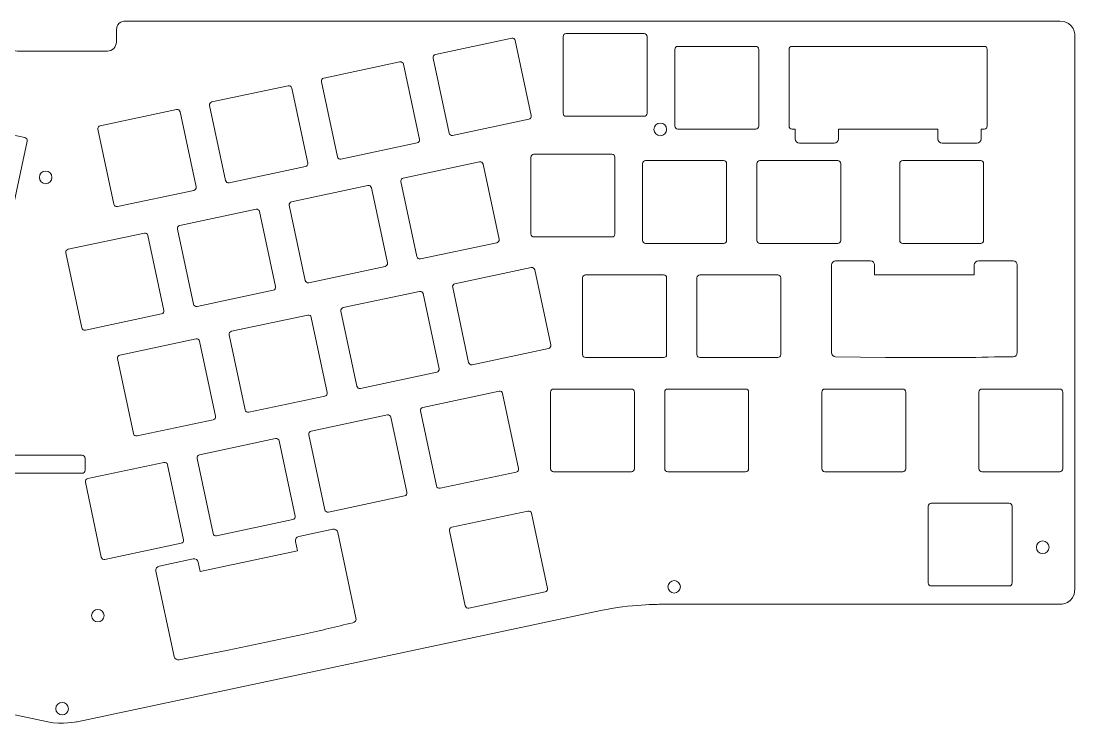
# Model space of a CAD drawing. Header units: centimetres. Extents: x -16.9 to 16.9, y -13.7 to 7.7.
# Drawn here: x -0.71 to 16.86, y -13.74 to -2 of the extents above; entities that cross this region are included whole.
import ezdxf

# ---------------------------------------------------------------- set-up
doc = ezdxf.new("R2010")
doc.units = ezdxf.units.CM
doc.header["$MEASUREMENT"] = 0
doc.layers.add('Layer 2', color=7, linetype='Continuous')

msp = doc.modelspace()

# ---------------------------------------------------------------- linework, layer by layer
at = {"layer": 'Layer 2', "color": 250, "lineweight": 9}
for centre in [(9.94569, -3.81129), (-0.30431, -4.61129), (16.32569, -10.78128), (10.17819, -11.44129), (0.56569, -11.92128), (-0.02981, -13.47328)]:
    msp.add_ellipse(centre, major_axis=(0, 0.105), ratio=1, dxfattribs=at)
for points, knots in [([(1.025, -2.0038), (1.025, -2.0038), (16.6121, -2.0038), (16.6121, -2.0038), (16.6121, -2.0038), (16.8621, -2.0038), (16.8621, -2.2538), (16.8621, -2.2538), (16.8621, -2.2538), (16.8621, -5.32996), (16.8621, -8.40612), (16.8621, -11.48228), (16.8621, -11.48228), (16.8621, -11.73228), (16.6121, -11.73228), (16.6121, -11.73228), (16.6121, -11.73228), (16.6121, -11.73228), (9.94367, -11.73228), (9.94367, -11.73228), (9.94367, -11.73228), (9.94367, -11.73228), (9.44367, -11.73228), (8.95449, -11.83623), (8.95449, -11.83623), (8.95449, -11.83623), (0.22027, -13.69229), (0.22027, -13.69229), (0.22027, -13.69229), (0.22027, -13.69229), (-0.02431, -13.74428), (-0.26889, -13.6923), (-0.26889, -13.6923), (-0.26889, -13.6923), (-9.00311, -11.83623), (-9.00311, -11.83623), (-9.00311, -11.83623), (-9.00311, -11.83623), (-9.49229, -11.73228), (-9.99229, -11.73228), (-9.99229, -11.73228), (-9.99229, -11.73228), (-15.85243, -11.73228), (-15.85243, -11.73228), (-15.85243, -11.73228), (-15.85243, -11.73228), (-16.10243, -11.73228), (-16.10243, -11.48228), (-16.10243, -11.48228), (-16.10243, -11.48228), (-16.10243, -9.88541), (-16.10243, -9.88541), (-16.10243, -9.88541), (-16.10243, -9.88541), (-16.10243, -9.63541), (-16.35243, -9.63541), (-16.35243, -9.63541), (-16.35243, -9.63541), (-16.61209, -9.63541), (-16.61209, -9.63541), (-16.61209, -9.63541), (-16.61209, -9.63541), (-16.86209, -9.63541), (-16.86209, -9.38541), (-16.86209, -9.38541), (-16.86209, -7.00821), (-16.86209, -4.63099), (-16.86209, -2.2538), (-16.86209, -2.2538), (-16.86209, -2.0038), (-16.61209, -2.0038), (-16.61209, -2.0038), (-16.61209, -2.0038), (-16.61209, -2.0038), (-1.075, -2.0038), (-1.075, -2.0038), (-1.075, -2.0038), (-0.925, -2.0038), (-0.925, -2.1538), (-0.925, -2.1538), (-0.925, -2.1538), (-0.925, -2.1538), (-0.925, -2.3538), (-0.925, -2.3538), (-0.925, -2.3538), (-0.925, -2.43631), (-0.8575, -2.5038), (-0.775, -2.5038), (-0.775, -2.5038), (-0.775, -2.5038), (0.725, -2.5038), (0.725, -2.5038), (0.725, -2.5038), (0.8075, -2.5038), (0.875, -2.43631), (0.875, -2.3538), (0.875, -2.3538), (0.875, -2.3538), (0.875, -2.1538), (0.875, -2.1538), (0.875, -2.1538), (0.875, -2.0038), (1.025, -2.0038), (1.025, -2.0038)], [0, 0, 0, 0, 0.03703704, 0.03703704, 0.03703704, 0.03703704, 0.07407407, 0.07407407, 0.07407407, 0.07407407, 0.11111111, 0.11111111, 0.11111111, 0.11111111, 0.14814815, 0.14814815, 0.14814815, 0.14814815, 0.18518519, 0.18518519, 0.18518519, 0.18518519, 0.22222222, 0.22222222, 0.22222222, 0.22222222, 0.25925926, 0.25925926, 0.25925926, 0.25925926, 0.2962963, 0.2962963, 0.2962963, 0.2962963, 0.33333333, 0.33333333, 0.33333333, 0.33333333, 0.37037037, 0.37037037, 0.37037037, 0.37037037, 0.40740741, 0.40740741, 0.40740741, 0.40740741, 0.44444444, 0.44444444, 0.44444444, 0.44444444, 0.48148148, 0.48148148, 0.48148148, 0.48148148, 0.51851852, 0.51851852, 0.51851852, 0.51851852, 0.55555556, 0.55555556, 0.55555556, 0.55555556, 0.59259259, 0.59259259, 0.59259259, 0.59259259, 0.62962963, 0.62962963, 0.62962963, 0.62962963, 0.66666667, 0.66666667, 0.66666667, 0.66666667, 0.7037037, 0.7037037, 0.7037037, 0.7037037, 0.74074074, 0.74074074, 0.74074074, 0.74074074, 0.77777778, 0.77777778, 0.77777778, 0.77777778, 0.81481481, 0.81481481, 0.81481481, 0.81481481, 0.85185185, 0.85185185, 0.85185185, 0.85185185, 0.88888889, 0.88888889, 0.88888889, 0.88888889, 0.92592593, 0.92592593, 0.92592593, 0.92592593, 1, 1, 1, 1]), ([(6.19643, -2.56051), (6.19643, -2.56051), (7.46804, -2.29022), (7.46804, -2.29022), (7.46804, -2.29022), (7.49494, -2.2845), (7.52162, -2.30182), (7.52733, -2.32872), (7.52733, -2.32872), (7.52733, -2.32872), (7.79346, -3.58077), (7.79346, -3.58077), (7.79346, -3.58077), (7.79918, -3.60767), (7.78186, -3.63434), (7.75496, -3.64006), (7.75496, -3.64006), (7.75496, -3.64006), (6.48335, -3.91035), (6.48335, -3.91035), (6.48335, -3.91035), (6.45645, -3.91607), (6.42978, -3.89874), (6.42406, -3.87185), (6.42406, -3.87185), (6.42406, -3.87185), (6.15793, -2.6198), (6.15793, -2.6198), (6.15793, -2.6198), (6.15221, -2.5929), (6.16953, -2.56622), (6.19643, -2.56051)], [0, 0, 0, 0, 0.11111111, 0.11111111, 0.11111111, 0.11111111, 0.22222222, 0.22222222, 0.22222222, 0.22222222, 0.33333333, 0.33333333, 0.33333333, 0.33333333, 0.44444444, 0.44444444, 0.44444444, 0.44444444, 0.55555556, 0.55555556, 0.55555556, 0.55555556, 0.66666667, 0.66666667, 0.66666667, 0.66666667, 0.77777778, 0.77777778, 0.77777778, 0.77777778, 1, 1, 1, 1]), ([(8.3757, -2.21229), (8.3757, -2.21229), (9.67569, -2.21229), (9.67569, -2.21229), (9.67569, -2.21229), (9.7032, -2.21229), (9.72569, -2.2348), (9.72569, -2.2623), (9.72569, -2.2623), (9.72569, -2.2623), (9.72569, -3.54229), (9.72569, -3.54229), (9.72569, -3.54229), (9.72569, -3.56979), (9.7032, -3.59229), (9.67569, -3.59229), (9.67569, -3.59229), (9.67569, -3.59229), (8.3757, -3.59229), (8.3757, -3.59229), (8.3757, -3.59229), (8.34819, -3.59229), (8.32569, -3.56979), (8.32569, -3.54229), (8.32569, -3.54229), (8.32569, -3.54229), (8.32569, -2.2623), (8.32569, -2.2623), (8.32569, -2.2623), (8.32569, -2.2348), (8.34819, -2.21229), (8.3757, -2.21229)], [0, 0, 0, 0, 0.11111111, 0.11111111, 0.11111111, 0.11111111, 0.22222222, 0.22222222, 0.22222222, 0.22222222, 0.33333333, 0.33333333, 0.33333333, 0.33333333, 0.44444444, 0.44444444, 0.44444444, 0.44444444, 0.55555556, 0.55555556, 0.55555556, 0.55555556, 0.66666667, 0.66666667, 0.66666667, 0.66666667, 0.77777778, 0.77777778, 0.77777778, 0.77777778, 1, 1, 1, 1]), ([(10.2388, -2.42629), (10.2388, -2.42629), (11.53879, -2.42629), (11.53879, -2.42629), (11.53879, -2.42629), (11.5663, -2.42629), (11.58879, -2.4488), (11.58879, -2.4763), (11.58879, -2.4763), (11.58879, -2.4763), (11.58879, -3.75629), (11.58879, -3.75629), (11.58879, -3.75629), (11.58879, -3.78379), (11.5663, -3.80629), (11.53879, -3.80629), (11.53879, -3.80629), (11.53879, -3.80629), (10.2388, -3.80629), (10.2388, -3.80629), (10.2388, -3.80629), (10.21129, -3.80629), (10.18879, -3.78379), (10.18879, -3.75629), (10.18879, -3.75629), (10.18879, -3.75629), (10.18879, -2.4763), (10.18879, -2.4763), (10.18879, -2.4763), (10.18879, -2.4488), (10.21129, -2.42629), (10.2388, -2.42629)], [0, 0, 0, 0, 0.11111111, 0.11111111, 0.11111111, 0.11111111, 0.22222222, 0.22222222, 0.22222222, 0.22222222, 0.33333333, 0.33333333, 0.33333333, 0.33333333, 0.44444444, 0.44444444, 0.44444444, 0.44444444, 0.55555556, 0.55555556, 0.55555556, 0.55555556, 0.66666667, 0.66666667, 0.66666667, 0.66666667, 0.77777778, 0.77777778, 0.77777778, 0.77777778, 1, 1, 1, 1]), ([(15.29679, -3.80629), (15.29679, -3.80629), (15.29679, -3.97029), (15.29679, -3.97029), (15.29679, -3.97029), (15.29679, -4.0088), (15.26529, -4.04029), (15.22679, -4.04029), (15.22679, -4.04029), (15.22679, -4.04029), (14.64679, -4.04029), (14.64679, -4.04029), (14.64679, -4.04029), (14.60829, -4.04029), (14.57679, -4.0088), (14.57679, -3.97029), (14.57679, -3.97029), (14.57679, -3.97029), (14.57679, -3.80629), (14.57679, -3.80629), (14.57679, -3.80629), (14.57679, -3.80629), (12.91679, -3.80629), (12.91679, -3.80629), (12.91679, -3.80629), (12.91679, -3.80629), (12.91679, -3.97029), (12.91679, -3.97029), (12.91679, -3.97029), (12.91679, -4.0088), (12.88529, -4.04029), (12.84679, -4.04029), (12.84679, -4.04029), (12.84679, -4.04029), (12.26679, -4.04029), (12.26679, -4.04029), (12.26679, -4.04029), (12.22829, -4.04029), (12.19679, -4.0088), (12.19679, -3.97029), (12.19679, -3.97029), (12.19679, -3.97029), (12.19679, -3.80629), (12.19679, -3.80629), (12.19679, -3.80629), (12.19679, -3.80629), (12.1443, -3.80629), (12.1443, -3.80629), (12.1443, -3.80629), (12.1168, -3.80629), (12.09429, -3.78379), (12.09429, -3.75629), (12.09429, -3.75629), (12.09429, -3.75629), (12.09429, -2.4763), (12.09429, -2.4763), (12.09429, -2.4763), (12.09429, -2.4488), (12.11679, -2.42629), (12.1443, -2.42629), (12.1443, -2.42629), (12.1443, -2.42629), (15.34929, -2.42629), (15.34929, -2.42629), (15.34929, -2.42629), (15.3768, -2.42629), (15.39929, -2.4488), (15.39929, -2.4763), (15.39929, -2.4763), (15.39929, -2.4763), (15.39929, -3.75629), (15.39929, -3.75629), (15.39929, -3.75629), (15.39929, -3.78378), (15.37679, -3.80629), (15.34929, -3.80629), (15.34929, -3.80629), (15.34929, -3.80629), (15.29679, -3.80629), (15.29679, -3.80629)], [0, 0, 0, 0, 0.04761905, 0.04761905, 0.04761905, 0.04761905, 0.0952381, 0.0952381, 0.0952381, 0.0952381, 0.14285714, 0.14285714, 0.14285714, 0.14285714, 0.19047619, 0.19047619, 0.19047619, 0.19047619, 0.23809524, 0.23809524, 0.23809524, 0.23809524, 0.28571429, 0.28571429, 0.28571429, 0.28571429, 0.33333333, 0.33333333, 0.33333333, 0.33333333, 0.38095238, 0.38095238, 0.38095238, 0.38095238, 0.42857143, 0.42857143, 0.42857143, 0.42857143, 0.47619048, 0.47619048, 0.47619048, 0.47619048, 0.52380952, 0.52380952, 0.52380952, 0.52380952, 0.57142857, 0.57142857, 0.57142857, 0.57142857, 0.61904762, 0.61904762, 0.61904762, 0.61904762, 0.66666667, 0.66666667, 0.66666667, 0.66666667, 0.71428571, 0.71428571, 0.71428571, 0.71428571, 0.76190476, 0.76190476, 0.76190476, 0.76190476, 0.80952381, 0.80952381, 0.80952381, 0.80952381, 0.85714286, 0.85714286, 0.85714286, 0.85714286, 0.9047619, 0.9047619, 0.9047619, 0.9047619, 1, 1, 1, 1]), ([(4.33343, -2.95651), (4.33343, -2.95651), (5.60504, -2.68622), (5.60504, -2.68622), (5.60504, -2.68622), (5.63194, -2.6805), (5.65862, -2.69782), (5.66433, -2.72472), (5.66433, -2.72472), (5.66433, -2.72472), (5.93046, -3.97677), (5.93046, -3.97677), (5.93046, -3.97677), (5.93618, -4.00367), (5.91886, -4.03034), (5.89196, -4.03606), (5.89196, -4.03606), (5.89196, -4.03606), (4.62035, -4.30635), (4.62035, -4.30635), (4.62035, -4.30635), (4.59345, -4.31207), (4.56678, -4.29474), (4.56106, -4.26785), (4.56106, -4.26785), (4.56106, -4.26785), (4.29493, -3.0158), (4.29493, -3.0158), (4.29493, -3.0158), (4.28921, -2.9889), (4.30653, -2.96222), (4.33343, -2.95651)], [0, 0, 0, 0, 0.11111111, 0.11111111, 0.11111111, 0.11111111, 0.22222222, 0.22222222, 0.22222222, 0.22222222, 0.33333333, 0.33333333, 0.33333333, 0.33333333, 0.44444444, 0.44444444, 0.44444444, 0.44444444, 0.55555556, 0.55555556, 0.55555556, 0.55555556, 0.66666667, 0.66666667, 0.66666667, 0.66666667, 0.77777778, 0.77777778, 0.77777778, 0.77777778, 1, 1, 1, 1]), ([(2.46943, -3.35251), (2.46943, -3.35251), (3.74104, -3.08222), (3.74104, -3.08222), (3.74104, -3.08222), (3.76794, -3.0765), (3.79462, -3.09382), (3.80033, -3.12072), (3.80033, -3.12072), (3.80033, -3.12072), (4.06646, -4.37277), (4.06646, -4.37277), (4.06646, -4.37277), (4.07218, -4.39967), (4.05486, -4.42634), (4.02796, -4.43206), (4.02796, -4.43206), (4.02796, -4.43206), (2.75635, -4.70235), (2.75635, -4.70235), (2.75635, -4.70235), (2.72945, -4.70807), (2.70278, -4.69074), (2.69706, -4.66385), (2.69706, -4.66385), (2.69706, -4.66385), (2.43093, -3.4118), (2.43093, -3.4118), (2.43093, -3.4118), (2.42521, -3.3849), (2.44253, -3.35822), (2.46943, -3.35251)], [0, 0, 0, 0, 0.11111111, 0.11111111, 0.11111111, 0.11111111, 0.22222222, 0.22222222, 0.22222222, 0.22222222, 0.33333333, 0.33333333, 0.33333333, 0.33333333, 0.44444444, 0.44444444, 0.44444444, 0.44444444, 0.55555556, 0.55555556, 0.55555556, 0.55555556, 0.66666667, 0.66666667, 0.66666667, 0.66666667, 0.77777778, 0.77777778, 0.77777778, 0.77777778, 1, 1, 1, 1]), ([(0.60643, -3.74851), (0.60643, -3.74851), (1.87804, -3.47822), (1.87804, -3.47822), (1.87804, -3.47822), (1.90494, -3.4725), (1.93162, -3.48982), (1.93733, -3.51672), (1.93733, -3.51672), (1.93733, -3.51672), (2.20346, -4.76877), (2.20346, -4.76877), (2.20346, -4.76877), (2.20918, -4.79567), (2.19186, -4.82234), (2.16496, -4.82806), (2.16496, -4.82806), (2.16496, -4.82806), (0.89335, -5.09835), (0.89335, -5.09835), (0.89335, -5.09835), (0.86645, -5.10407), (0.83978, -5.08674), (0.83406, -5.05985), (0.83406, -5.05985), (0.83406, -5.05985), (0.56793, -3.8078), (0.56793, -3.8078), (0.56793, -3.8078), (0.56221, -3.7809), (0.57953, -3.75422), (0.60643, -3.74851)], [0, 0, 0, 0, 0.11111111, 0.11111111, 0.11111111, 0.11111111, 0.22222222, 0.22222222, 0.22222222, 0.22222222, 0.33333333, 0.33333333, 0.33333333, 0.33333333, 0.44444444, 0.44444444, 0.44444444, 0.44444444, 0.55555556, 0.55555556, 0.55555556, 0.55555556, 0.66666667, 0.66666667, 0.66666667, 0.66666667, 0.77777778, 0.77777778, 0.77777778, 0.77777778, 1, 1, 1, 1]), ([(-1.92265, -3.67622), (-1.92265, -3.67622), (-0.65106, -3.94651), (-0.65106, -3.94651), (-0.65106, -3.94651), (-0.62416, -3.95222), (-0.60683, -3.97891), (-0.61255, -4.00581), (-0.61255, -4.00581), (-0.61255, -4.00581), (-0.87868, -5.25784), (-0.87868, -5.25784), (-0.87868, -5.25784), (-0.88439, -5.28474), (-0.91108, -5.30207), (-0.93798, -5.29635), (-0.93798, -5.29635), (-0.93798, -5.29635), (-2.20957, -5.02606), (-2.20957, -5.02606), (-2.20957, -5.02606), (-2.23647, -5.02035), (-2.2538, -4.99366), (-2.24808, -4.96676), (-2.24808, -4.96676), (-2.24808, -4.96676), (-1.98196, -3.71473), (-1.98196, -3.71473), (-1.98196, -3.71473), (-1.97624, -3.68783), (-1.94955, -3.6705), (-1.92265, -3.67622)], [0, 0, 0, 0, 0.11111111, 0.11111111, 0.11111111, 0.11111111, 0.22222222, 0.22222222, 0.22222222, 0.22222222, 0.33333333, 0.33333333, 0.33333333, 0.33333333, 0.44444444, 0.44444444, 0.44444444, 0.44444444, 0.55555556, 0.55555556, 0.55555556, 0.55555556, 0.66666667, 0.66666667, 0.66666667, 0.66666667, 0.77777778, 0.77777778, 0.77777778, 0.77777778, 1, 1, 1, 1]), ([(5.66043, -4.62151), (5.66043, -4.62151), (6.93204, -4.35122), (6.93204, -4.35122), (6.93204, -4.35122), (6.95894, -4.3455), (6.98562, -4.36282), (6.99133, -4.38972), (6.99133, -4.38972), (6.99133, -4.38972), (7.25746, -5.64177), (7.25746, -5.64177), (7.25746, -5.64177), (7.26318, -5.66867), (7.24586, -5.69534), (7.21896, -5.70106), (7.21896, -5.70106), (7.21896, -5.70106), (5.94735, -5.97135), (5.94735, -5.97135), (5.94735, -5.97135), (5.92045, -5.97707), (5.89378, -5.95974), (5.88806, -5.93285), (5.88806, -5.93285), (5.88806, -5.93285), (5.62193, -4.6808), (5.62193, -4.6808), (5.62193, -4.6808), (5.61621, -4.6539), (5.63353, -4.62722), (5.66043, -4.62151)], [0, 0, 0, 0, 0.11111111, 0.11111111, 0.11111111, 0.11111111, 0.22222222, 0.22222222, 0.22222222, 0.22222222, 0.33333333, 0.33333333, 0.33333333, 0.33333333, 0.44444444, 0.44444444, 0.44444444, 0.44444444, 0.55555556, 0.55555556, 0.55555556, 0.55555556, 0.66666667, 0.66666667, 0.66666667, 0.66666667, 0.77777778, 0.77777778, 0.77777778, 0.77777778, 1, 1, 1, 1]), ([(7.8397, -4.22529), (7.8397, -4.22529), (9.13969, -4.22529), (9.13969, -4.22529), (9.13969, -4.22529), (9.1672, -4.22529), (9.18969, -4.2478), (9.18969, -4.2753), (9.18969, -4.2753), (9.18969, -4.2753), (9.18969, -5.55529), (9.18969, -5.55529), (9.18969, -5.55529), (9.18969, -5.58279), (9.1672, -5.60529), (9.13969, -5.60529), (9.13969, -5.60529), (9.13969, -5.60529), (7.8397, -5.60529), (7.8397, -5.60529), (7.8397, -5.60529), (7.81219, -5.60529), (7.78969, -5.58279), (7.78969, -5.55529), (7.78969, -5.55529), (7.78969, -5.55529), (7.78969, -4.2753), (7.78969, -4.2753), (7.78969, -4.2753), (7.78969, -4.2478), (7.81219, -4.22529), (7.8397, -4.22529)], [0, 0, 0, 0, 0.11111111, 0.11111111, 0.11111111, 0.11111111, 0.22222222, 0.22222222, 0.22222222, 0.22222222, 0.33333333, 0.33333333, 0.33333333, 0.33333333, 0.44444444, 0.44444444, 0.44444444, 0.44444444, 0.55555556, 0.55555556, 0.55555556, 0.55555556, 0.66666667, 0.66666667, 0.66666667, 0.66666667, 0.77777778, 0.77777778, 0.77777778, 0.77777778, 1, 1, 1, 1]), ([(9.7026, -4.33129), (9.7026, -4.33129), (11.00259, -4.33129), (11.00259, -4.33129), (11.00259, -4.33129), (11.0301, -4.33129), (11.05259, -4.3538), (11.05259, -4.3813), (11.05259, -4.3813), (11.05259, -4.3813), (11.05259, -5.66129), (11.05259, -5.66129), (11.05259, -5.66129), (11.05259, -5.68879), (11.0301, -5.71129), (11.00259, -5.71129), (11.00259, -5.71129), (11.00259, -5.71129), (9.7026, -5.71129), (9.7026, -5.71129), (9.7026, -5.71129), (9.67509, -5.71129), (9.65259, -5.68879), (9.65259, -5.66129), (9.65259, -5.66129), (9.65259, -5.66129), (9.65259, -4.3813), (9.65259, -4.3813), (9.65259, -4.3813), (9.65259, -4.3538), (9.67509, -4.33129), (9.7026, -4.33129)], [0, 0, 0, 0, 0.11111111, 0.11111111, 0.11111111, 0.11111111, 0.22222222, 0.22222222, 0.22222222, 0.22222222, 0.33333333, 0.33333333, 0.33333333, 0.33333333, 0.44444444, 0.44444444, 0.44444444, 0.44444444, 0.55555556, 0.55555556, 0.55555556, 0.55555556, 0.66666667, 0.66666667, 0.66666667, 0.66666667, 0.77777778, 0.77777778, 0.77777778, 0.77777778, 1, 1, 1, 1]), ([(11.6076, -4.33129), (11.6076, -4.33129), (12.90759, -4.33129), (12.90759, -4.33129), (12.90759, -4.33129), (12.9351, -4.33129), (12.95759, -4.3538), (12.95759, -4.3813), (12.95759, -4.3813), (12.95759, -4.3813), (12.95759, -5.66129), (12.95759, -5.66129), (12.95759, -5.66129), (12.95759, -5.68879), (12.9351, -5.71129), (12.90759, -5.71129), (12.90759, -5.71129), (12.90759, -5.71129), (11.6076, -5.71129), (11.6076, -5.71129), (11.6076, -5.71129), (11.58009, -5.71129), (11.55759, -5.68879), (11.55759, -5.66129), (11.55759, -5.66129), (11.55759, -5.66129), (11.55759, -4.3813), (11.55759, -4.3813), (11.55759, -4.3813), (11.55759, -4.3538), (11.58009, -4.33129), (11.6076, -4.33129)], [0, 0, 0, 0, 0.11111111, 0.11111111, 0.11111111, 0.11111111, 0.22222222, 0.22222222, 0.22222222, 0.22222222, 0.33333333, 0.33333333, 0.33333333, 0.33333333, 0.44444444, 0.44444444, 0.44444444, 0.44444444, 0.55555556, 0.55555556, 0.55555556, 0.55555556, 0.66666667, 0.66666667, 0.66666667, 0.66666667, 0.77777778, 0.77777778, 0.77777778, 0.77777778, 1, 1, 1, 1]), ([(13.9896, -4.33129), (13.9896, -4.33129), (15.28959, -4.33129), (15.28959, -4.33129), (15.28959, -4.33129), (15.3171, -4.33129), (15.33959, -4.3538), (15.33959, -4.3813), (15.33959, -4.3813), (15.33959, -4.3813), (15.33959, -5.66129), (15.33959, -5.66129), (15.33959, -5.66129), (15.33959, -5.68879), (15.3171, -5.71129), (15.28959, -5.71129), (15.28959, -5.71129), (15.28959, -5.71129), (13.9896, -5.71129), (13.9896, -5.71129), (13.9896, -5.71129), (13.96209, -5.71129), (13.93959, -5.68879), (13.93959, -5.66129), (13.93959, -5.66129), (13.93959, -5.66129), (13.93959, -4.3813), (13.93959, -4.3813), (13.93959, -4.3813), (13.93959, -4.3538), (13.96209, -4.33129), (13.9896, -4.33129)], [0, 0, 0, 0, 0.11111111, 0.11111111, 0.11111111, 0.11111111, 0.22222222, 0.22222222, 0.22222222, 0.22222222, 0.33333333, 0.33333333, 0.33333333, 0.33333333, 0.44444444, 0.44444444, 0.44444444, 0.44444444, 0.55555556, 0.55555556, 0.55555556, 0.55555556, 0.66666667, 0.66666667, 0.66666667, 0.66666667, 0.77777778, 0.77777778, 0.77777778, 0.77777778, 1, 1, 1, 1]), ([(3.79743, -5.01751), (3.79743, -5.01751), (5.06904, -4.74722), (5.06904, -4.74722), (5.06904, -4.74722), (5.09594, -4.7415), (5.12262, -4.75882), (5.12833, -4.78572), (5.12833, -4.78572), (5.12833, -4.78572), (5.39446, -6.03777), (5.39446, -6.03777), (5.39446, -6.03777), (5.40018, -6.06467), (5.38286, -6.09134), (5.35596, -6.09706), (5.35596, -6.09706), (5.35596, -6.09706), (4.08435, -6.36735), (4.08435, -6.36735), (4.08435, -6.36735), (4.05745, -6.37307), (4.03078, -6.35574), (4.02506, -6.32885), (4.02506, -6.32885), (4.02506, -6.32885), (3.75893, -5.0768), (3.75893, -5.0768), (3.75893, -5.0768), (3.75321, -5.0499), (3.77053, -5.02322), (3.79743, -5.01751)], [0, 0, 0, 0, 0.11111111, 0.11111111, 0.11111111, 0.11111111, 0.22222222, 0.22222222, 0.22222222, 0.22222222, 0.33333333, 0.33333333, 0.33333333, 0.33333333, 0.44444444, 0.44444444, 0.44444444, 0.44444444, 0.55555556, 0.55555556, 0.55555556, 0.55555556, 0.66666667, 0.66666667, 0.66666667, 0.66666667, 0.77777778, 0.77777778, 0.77777778, 0.77777778, 1, 1, 1, 1]), ([(1.93343, -5.41351), (1.93343, -5.41351), (3.20504, -5.14322), (3.20504, -5.14322), (3.20504, -5.14322), (3.23194, -5.1375), (3.25862, -5.15482), (3.26433, -5.18172), (3.26433, -5.18172), (3.26433, -5.18172), (3.53046, -6.43377), (3.53046, -6.43377), (3.53046, -6.43377), (3.53618, -6.46067), (3.51886, -6.48734), (3.49196, -6.49306), (3.49196, -6.49306), (3.49196, -6.49306), (2.22035, -6.76335), (2.22035, -6.76335), (2.22035, -6.76335), (2.19345, -6.76907), (2.16678, -6.75174), (2.16106, -6.72485), (2.16106, -6.72485), (2.16106, -6.72485), (1.89493, -5.4728), (1.89493, -5.4728), (1.89493, -5.4728), (1.88921, -5.4459), (1.90653, -5.41922), (1.93343, -5.41351)], [0, 0, 0, 0, 0.11111111, 0.11111111, 0.11111111, 0.11111111, 0.22222222, 0.22222222, 0.22222222, 0.22222222, 0.33333333, 0.33333333, 0.33333333, 0.33333333, 0.44444444, 0.44444444, 0.44444444, 0.44444444, 0.55555556, 0.55555556, 0.55555556, 0.55555556, 0.66666667, 0.66666667, 0.66666667, 0.66666667, 0.77777778, 0.77777778, 0.77777778, 0.77777778, 1, 1, 1, 1]), ([(0.07043, -5.80951), (0.07043, -5.80951), (1.34204, -5.53922), (1.34204, -5.53922), (1.34204, -5.53922), (1.36894, -5.5335), (1.39562, -5.55082), (1.40133, -5.57772), (1.40133, -5.57772), (1.40133, -5.57772), (1.66746, -6.82977), (1.66746, -6.82977), (1.66746, -6.82977), (1.67318, -6.85667), (1.65586, -6.88334), (1.62896, -6.88906), (1.62896, -6.88906), (1.62896, -6.88906), (0.35735, -7.15935), (0.35735, -7.15935), (0.35735, -7.15935), (0.33045, -7.16507), (0.30378, -7.14774), (0.29806, -7.12085), (0.29806, -7.12085), (0.29806, -7.12085), (0.03193, -5.8688), (0.03193, -5.8688), (0.03193, -5.8688), (0.02621, -5.8419), (0.04353, -5.81522), (0.07043, -5.80951)], [0, 0, 0, 0, 0.11111111, 0.11111111, 0.11111111, 0.11111111, 0.22222222, 0.22222222, 0.22222222, 0.22222222, 0.33333333, 0.33333333, 0.33333333, 0.33333333, 0.44444444, 0.44444444, 0.44444444, 0.44444444, 0.55555556, 0.55555556, 0.55555556, 0.55555556, 0.66666667, 0.66666667, 0.66666667, 0.66666667, 0.77777778, 0.77777778, 0.77777778, 0.77777778, 1, 1, 1, 1]), ([(6.52243, -6.38651), (6.52243, -6.38651), (7.79404, -6.11622), (7.79404, -6.11622), (7.79404, -6.11622), (7.82094, -6.1105), (7.84762, -6.12782), (7.85333, -6.15472), (7.85333, -6.15472), (7.85333, -6.15472), (8.11946, -7.40677), (8.11946, -7.40677), (8.11946, -7.40677), (8.12518, -7.43367), (8.10786, -7.46034), (8.08096, -7.46606), (8.08096, -7.46606), (8.08096, -7.46606), (6.80935, -7.73635), (6.80935, -7.73635), (6.80935, -7.73635), (6.78245, -7.74207), (6.75578, -7.72474), (6.75006, -7.69785), (6.75006, -7.69785), (6.75006, -7.69785), (6.48393, -6.4458), (6.48393, -6.4458), (6.48393, -6.4458), (6.47821, -6.4189), (6.49553, -6.39222), (6.52243, -6.38651)], [0, 0, 0, 0, 0.11111111, 0.11111111, 0.11111111, 0.11111111, 0.22222222, 0.22222222, 0.22222222, 0.22222222, 0.33333333, 0.33333333, 0.33333333, 0.33333333, 0.44444444, 0.44444444, 0.44444444, 0.44444444, 0.55555556, 0.55555556, 0.55555556, 0.55555556, 0.66666667, 0.66666667, 0.66666667, 0.66666667, 0.77777778, 0.77777778, 0.77777778, 0.77777778, 1, 1, 1, 1]), ([(15.18149, -6.23629), (15.18149, -6.23629), (15.18149, -6.07229), (15.18149, -6.07229), (15.18149, -6.07229), (15.18149, -6.03378), (15.21299, -6.00229), (15.25149, -6.00229), (15.25149, -6.00229), (15.25149, -6.00229), (15.83149, -6.00229), (15.83149, -6.00229), (15.83149, -6.00229), (15.86999, -6.00229), (15.90149, -6.03378), (15.90149, -6.07229), (15.90149, -6.07229), (15.90149, -6.07229), (15.90149, -7.53229), (15.90149, -7.53229), (15.90149, -7.53229), (15.90149, -7.5708), (15.86999, -7.60229), (15.83149, -7.60229), (15.83149, -7.60229), (15.5541, -7.60229), (15.27481, -7.61629), (15.00148, -7.61629), (15.00148, -7.61629), (15.00148, -7.61629), (13.70149, -7.61629), (13.70149, -7.61629), (13.70149, -7.61629), (13.70149, -7.61629), (12.87149, -7.60229), (12.87149, -7.60229), (12.87149, -7.60229), (12.83299, -7.60229), (12.80149, -7.5708), (12.80149, -7.53229), (12.80149, -7.53229), (12.80149, -7.53229), (12.80149, -6.07229), (12.80149, -6.07229), (12.80149, -6.07229), (12.80149, -6.03378), (12.83299, -6.00229), (12.87149, -6.00229), (12.87149, -6.00229), (12.87149, -6.00229), (13.45149, -6.00229), (13.45149, -6.00229), (13.45149, -6.00229), (13.48999, -6.00229), (13.52149, -6.03378), (13.52149, -6.07229), (13.52149, -6.07229), (13.52149, -6.07229), (13.52149, -6.23629), (13.52149, -6.23629), (13.52149, -6.23629), (13.52149, -6.23629), (15.18149, -6.23629), (15.18149, -6.23629)], [0, 0, 0, 0, 0.05882353, 0.05882353, 0.05882353, 0.05882353, 0.11764706, 0.11764706, 0.11764706, 0.11764706, 0.17647059, 0.17647059, 0.17647059, 0.17647059, 0.23529412, 0.23529412, 0.23529412, 0.23529412, 0.29411765, 0.29411765, 0.29411765, 0.29411765, 0.35294118, 0.35294118, 0.35294118, 0.35294118, 0.41176471, 0.41176471, 0.41176471, 0.41176471, 0.47058824, 0.47058824, 0.47058824, 0.47058824, 0.52941176, 0.52941176, 0.52941176, 0.52941176, 0.58823529, 0.58823529, 0.58823529, 0.58823529, 0.64705882, 0.64705882, 0.64705882, 0.64705882, 0.70588235, 0.70588235, 0.70588235, 0.70588235, 0.76470588, 0.76470588, 0.76470588, 0.76470588, 0.82352941, 0.82352941, 0.82352941, 0.82352941, 0.88235294, 0.88235294, 0.88235294, 0.88235294, 1, 1, 1, 1]), ([(8.7016, -6.23629), (8.7016, -6.23629), (10.00159, -6.23629), (10.00159, -6.23629), (10.00159, -6.23629), (10.0291, -6.23629), (10.05159, -6.2588), (10.05159, -6.2863), (10.05159, -6.2863), (10.05159, -6.2863), (10.05159, -7.56629), (10.05159, -7.56629), (10.05159, -7.56629), (10.05159, -7.59379), (10.0291, -7.61629), (10.00159, -7.61629), (10.00159, -7.61629), (10.00159, -7.61629), (8.7016, -7.61629), (8.7016, -7.61629), (8.7016, -7.61629), (8.67409, -7.61629), (8.65159, -7.59379), (8.65159, -7.56629), (8.65159, -7.56629), (8.65159, -7.56629), (8.65159, -6.2863), (8.65159, -6.2863), (8.65159, -6.2863), (8.65159, -6.2588), (8.67409, -6.23629), (8.7016, -6.23629)], [0, 0, 0, 0, 0.11111111, 0.11111111, 0.11111111, 0.11111111, 0.22222222, 0.22222222, 0.22222222, 0.22222222, 0.33333333, 0.33333333, 0.33333333, 0.33333333, 0.44444444, 0.44444444, 0.44444444, 0.44444444, 0.55555556, 0.55555556, 0.55555556, 0.55555556, 0.66666667, 0.66666667, 0.66666667, 0.66666667, 0.77777778, 0.77777778, 0.77777778, 0.77777778, 1, 1, 1, 1]), ([(10.6066, -6.23629), (10.6066, -6.23629), (11.90659, -6.23629), (11.90659, -6.23629), (11.90659, -6.23629), (11.9341, -6.23629), (11.95659, -6.2588), (11.95659, -6.2863), (11.95659, -6.2863), (11.95659, -6.2863), (11.95659, -7.56629), (11.95659, -7.56629), (11.95659, -7.56629), (11.95659, -7.59379), (11.9341, -7.61629), (11.90659, -7.61629), (11.90659, -7.61629), (11.90659, -7.61629), (10.6066, -7.61629), (10.6066, -7.61629), (10.6066, -7.61629), (10.57909, -7.61629), (10.55659, -7.59379), (10.55659, -7.56629), (10.55659, -7.56629), (10.55659, -7.56629), (10.55659, -6.2863), (10.55659, -6.2863), (10.55659, -6.2863), (10.55659, -6.2588), (10.57909, -6.23629), (10.6066, -6.23629)], [0, 0, 0, 0, 0.11111111, 0.11111111, 0.11111111, 0.11111111, 0.22222222, 0.22222222, 0.22222222, 0.22222222, 0.33333333, 0.33333333, 0.33333333, 0.33333333, 0.44444444, 0.44444444, 0.44444444, 0.44444444, 0.55555556, 0.55555556, 0.55555556, 0.55555556, 0.66666667, 0.66666667, 0.66666667, 0.66666667, 0.77777778, 0.77777778, 0.77777778, 0.77777778, 1, 1, 1, 1]), ([(4.65943, -6.78252), (4.65943, -6.78252), (5.93104, -6.51223), (5.93104, -6.51223), (5.93104, -6.51223), (5.95794, -6.50651), (5.98462, -6.52383), (5.99033, -6.55073), (5.99033, -6.55073), (5.99033, -6.55073), (6.25646, -7.80278), (6.25646, -7.80278), (6.25646, -7.80278), (6.26218, -7.82968), (6.24486, -7.85635), (6.21796, -7.86207), (6.21796, -7.86207), (6.21796, -7.86207), (4.94635, -8.13236), (4.94635, -8.13236), (4.94635, -8.13236), (4.91945, -8.13808), (4.89278, -8.12075), (4.88706, -8.09386), (4.88706, -8.09386), (4.88706, -8.09386), (4.62093, -6.84181), (4.62093, -6.84181), (4.62093, -6.84181), (4.61521, -6.81491), (4.63253, -6.78823), (4.65943, -6.78252)], [0, 0, 0, 0, 0.11111111, 0.11111111, 0.11111111, 0.11111111, 0.22222222, 0.22222222, 0.22222222, 0.22222222, 0.33333333, 0.33333333, 0.33333333, 0.33333333, 0.44444444, 0.44444444, 0.44444444, 0.44444444, 0.55555556, 0.55555556, 0.55555556, 0.55555556, 0.66666667, 0.66666667, 0.66666667, 0.66666667, 0.77777778, 0.77777778, 0.77777778, 0.77777778, 1, 1, 1, 1]), ([(2.79543, -7.17851), (2.79543, -7.17851), (4.06704, -6.90822), (4.06704, -6.90822), (4.06704, -6.90822), (4.09394, -6.9025), (4.12062, -6.91982), (4.12633, -6.94672), (4.12633, -6.94672), (4.12633, -6.94672), (4.39246, -8.19877), (4.39246, -8.19877), (4.39246, -8.19877), (4.39818, -8.22567), (4.38086, -8.25234), (4.35396, -8.25806), (4.35396, -8.25806), (4.35396, -8.25806), (3.08235, -8.52835), (3.08235, -8.52835), (3.08235, -8.52835), (3.05545, -8.53407), (3.02878, -8.51674), (3.02306, -8.48985), (3.02306, -8.48985), (3.02306, -8.48985), (2.75693, -7.2378), (2.75693, -7.2378), (2.75693, -7.2378), (2.75121, -7.2109), (2.76853, -7.18422), (2.79543, -7.17851)], [0, 0, 0, 0, 0.11111111, 0.11111111, 0.11111111, 0.11111111, 0.22222222, 0.22222222, 0.22222222, 0.22222222, 0.33333333, 0.33333333, 0.33333333, 0.33333333, 0.44444444, 0.44444444, 0.44444444, 0.44444444, 0.55555556, 0.55555556, 0.55555556, 0.55555556, 0.66666667, 0.66666667, 0.66666667, 0.66666667, 0.77777778, 0.77777778, 0.77777778, 0.77777778, 1, 1, 1, 1]), ([(0.93243, -7.5745), (0.93243, -7.5745), (2.20404, -7.30421), (2.20404, -7.30421), (2.20404, -7.30421), (2.23094, -7.29849), (2.25762, -7.31581), (2.26333, -7.34271), (2.26333, -7.34271), (2.26333, -7.34271), (2.52946, -8.59476), (2.52946, -8.59476), (2.52946, -8.59476), (2.53518, -8.62166), (2.51786, -8.64833), (2.49096, -8.65405), (2.49096, -8.65405), (2.49096, -8.65405), (1.21935, -8.92434), (1.21935, -8.92434), (1.21935, -8.92434), (1.19245, -8.93006), (1.16578, -8.91273), (1.16006, -8.88584), (1.16006, -8.88584), (1.16006, -8.88584), (0.89393, -7.63379), (0.89393, -7.63379), (0.89393, -7.63379), (0.88821, -7.60689), (0.90553, -7.58021), (0.93243, -7.5745)], [0, 0, 0, 0, 0.11111111, 0.11111111, 0.11111111, 0.11111111, 0.22222222, 0.22222222, 0.22222222, 0.22222222, 0.33333333, 0.33333333, 0.33333333, 0.33333333, 0.44444444, 0.44444444, 0.44444444, 0.44444444, 0.55555556, 0.55555556, 0.55555556, 0.55555556, 0.66666667, 0.66666667, 0.66666667, 0.66666667, 0.77777778, 0.77777778, 0.77777778, 0.77777778, 1, 1, 1, 1]), ([(5.98643, -8.44751), (5.98643, -8.44751), (7.25804, -8.17722), (7.25804, -8.17722), (7.25804, -8.17722), (7.28494, -8.1715), (7.31162, -8.18882), (7.31733, -8.21572), (7.31733, -8.21572), (7.31733, -8.21572), (7.58346, -9.46777), (7.58346, -9.46777), (7.58346, -9.46777), (7.58918, -9.49467), (7.57186, -9.52134), (7.54496, -9.52706), (7.54496, -9.52706), (7.54496, -9.52706), (6.27335, -9.79735), (6.27335, -9.79735), (6.27335, -9.79735), (6.24645, -9.80307), (6.21978, -9.78574), (6.21406, -9.75885), (6.21406, -9.75885), (6.21406, -9.75885), (5.94793, -8.5068), (5.94793, -8.5068), (5.94793, -8.5068), (5.94221, -8.4799), (5.95953, -8.45322), (5.98643, -8.44751)], [0, 0, 0, 0, 0.11111111, 0.11111111, 0.11111111, 0.11111111, 0.22222222, 0.22222222, 0.22222222, 0.22222222, 0.33333333, 0.33333333, 0.33333333, 0.33333333, 0.44444444, 0.44444444, 0.44444444, 0.44444444, 0.55555556, 0.55555556, 0.55555556, 0.55555556, 0.66666667, 0.66666667, 0.66666667, 0.66666667, 0.77777778, 0.77777778, 0.77777778, 0.77777778, 1, 1, 1, 1]), ([(8.1656, -8.14129), (8.1656, -8.14129), (9.46559, -8.14129), (9.46559, -8.14129), (9.46559, -8.14129), (9.4931, -8.14129), (9.51559, -8.1638), (9.51559, -8.1913), (9.51559, -8.1913), (9.51559, -8.1913), (9.51559, -9.47129), (9.51559, -9.47129), (9.51559, -9.47129), (9.51559, -9.49879), (9.4931, -9.52129), (9.46559, -9.52129), (9.46559, -9.52129), (9.46559, -9.52129), (8.1656, -9.52129), (8.1656, -9.52129), (8.1656, -9.52129), (8.13809, -9.52129), (8.11559, -9.49879), (8.11559, -9.47129), (8.11559, -9.47129), (8.11559, -9.47129), (8.11559, -8.1913), (8.11559, -8.1913), (8.11559, -8.1913), (8.11559, -8.1638), (8.13809, -8.14129), (8.1656, -8.14129)], [0, 0, 0, 0, 0.11111111, 0.11111111, 0.11111111, 0.11111111, 0.22222222, 0.22222222, 0.22222222, 0.22222222, 0.33333333, 0.33333333, 0.33333333, 0.33333333, 0.44444444, 0.44444444, 0.44444444, 0.44444444, 0.55555556, 0.55555556, 0.55555556, 0.55555556, 0.66666667, 0.66666667, 0.66666667, 0.66666667, 0.77777778, 0.77777778, 0.77777778, 0.77777778, 1, 1, 1, 1]), ([(10.0706, -8.14129), (10.0706, -8.14129), (11.37059, -8.14129), (11.37059, -8.14129), (11.37059, -8.14129), (11.3981, -8.14129), (11.42059, -8.1638), (11.42059, -8.1913), (11.42059, -8.1913), (11.42059, -8.1913), (11.42059, -9.47129), (11.42059, -9.47129), (11.42059, -9.47129), (11.42059, -9.49879), (11.3981, -9.52129), (11.37059, -9.52129), (11.37059, -9.52129), (11.37059, -9.52129), (10.0706, -9.52129), (10.0706, -9.52129), (10.0706, -9.52129), (10.04309, -9.52129), (10.02059, -9.49879), (10.02059, -9.47129), (10.02059, -9.47129), (10.02059, -9.47129), (10.02059, -8.1913), (10.02059, -8.1913), (10.02059, -8.1913), (10.02059, -8.1638), (10.04309, -8.14129), (10.0706, -8.14129)], [0, 0, 0, 0, 0.11111111, 0.11111111, 0.11111111, 0.11111111, 0.22222222, 0.22222222, 0.22222222, 0.22222222, 0.33333333, 0.33333333, 0.33333333, 0.33333333, 0.44444444, 0.44444444, 0.44444444, 0.44444444, 0.55555556, 0.55555556, 0.55555556, 0.55555556, 0.66666667, 0.66666667, 0.66666667, 0.66666667, 0.77777778, 0.77777778, 0.77777778, 0.77777778, 1, 1, 1, 1]), ([(12.6906, -8.14129), (12.6906, -8.14129), (13.99059, -8.14129), (13.99059, -8.14129), (13.99059, -8.14129), (14.0181, -8.14129), (14.04059, -8.1638), (14.04059, -8.1913), (14.04059, -8.1913), (14.04059, -8.1913), (14.04059, -9.47129), (14.04059, -9.47129), (14.04059, -9.47129), (14.04059, -9.49879), (14.0181, -9.52129), (13.99059, -9.52129), (13.99059, -9.52129), (13.99059, -9.52129), (12.6906, -9.52129), (12.6906, -9.52129), (12.6906, -9.52129), (12.66309, -9.52129), (12.64059, -9.49879), (12.64059, -9.47129), (12.64059, -9.47129), (12.64059, -9.47129), (12.64059, -8.1913), (12.64059, -8.1913), (12.64059, -8.1913), (12.64059, -8.1638), (12.66309, -8.14129), (12.6906, -8.14129)], [0, 0, 0, 0, 0.11111111, 0.11111111, 0.11111111, 0.11111111, 0.22222222, 0.22222222, 0.22222222, 0.22222222, 0.33333333, 0.33333333, 0.33333333, 0.33333333, 0.44444444, 0.44444444, 0.44444444, 0.44444444, 0.55555556, 0.55555556, 0.55555556, 0.55555556, 0.66666667, 0.66666667, 0.66666667, 0.66666667, 0.77777778, 0.77777778, 0.77777778, 0.77777778, 1, 1, 1, 1]), ([(15.3096, -8.14129), (15.3096, -8.14129), (16.60959, -8.14129), (16.60959, -8.14129), (16.60959, -8.14129), (16.6371, -8.14129), (16.65959, -8.1638), (16.65959, -8.1913), (16.65959, -8.1913), (16.65959, -8.1913), (16.65959, -9.47129), (16.65959, -9.47129), (16.65959, -9.47129), (16.65959, -9.49879), (16.6371, -9.52129), (16.60959, -9.52129), (16.60959, -9.52129), (16.60959, -9.52129), (15.3096, -9.52129), (15.3096, -9.52129), (15.3096, -9.52129), (15.28209, -9.52129), (15.25959, -9.49879), (15.25959, -9.47129), (15.25959, -9.47129), (15.25959, -9.47129), (15.25959, -8.1913), (15.25959, -8.1913), (15.25959, -8.1913), (15.25959, -8.1638), (15.28209, -8.14129), (15.3096, -8.14129)], [0, 0, 0, 0, 0.11111111, 0.11111111, 0.11111111, 0.11111111, 0.22222222, 0.22222222, 0.22222222, 0.22222222, 0.33333333, 0.33333333, 0.33333333, 0.33333333, 0.44444444, 0.44444444, 0.44444444, 0.44444444, 0.55555556, 0.55555556, 0.55555556, 0.55555556, 0.66666667, 0.66666667, 0.66666667, 0.66666667, 0.77777778, 0.77777778, 0.77777778, 0.77777778, 1, 1, 1, 1]), ([(4.12343, -8.84351), (4.12343, -8.84351), (5.39504, -8.57322), (5.39504, -8.57322), (5.39504, -8.57322), (5.42194, -8.5675), (5.44862, -8.58482), (5.45433, -8.61172), (5.45433, -8.61172), (5.45433, -8.61172), (5.72046, -9.86377), (5.72046, -9.86377), (5.72046, -9.86377), (5.72618, -9.89067), (5.70886, -9.91734), (5.68196, -9.92306), (5.68196, -9.92306), (5.68196, -9.92306), (4.41035, -10.19335), (4.41035, -10.19335), (4.41035, -10.19335), (4.38345, -10.19907), (4.35678, -10.18174), (4.35106, -10.15485), (4.35106, -10.15485), (4.35106, -10.15485), (4.08493, -8.9028), (4.08493, -8.9028), (4.08493, -8.9028), (4.07921, -8.8759), (4.09653, -8.84922), (4.12343, -8.84351)], [0, 0, 0, 0, 0.11111111, 0.11111111, 0.11111111, 0.11111111, 0.22222222, 0.22222222, 0.22222222, 0.22222222, 0.33333333, 0.33333333, 0.33333333, 0.33333333, 0.44444444, 0.44444444, 0.44444444, 0.44444444, 0.55555556, 0.55555556, 0.55555556, 0.55555556, 0.66666667, 0.66666667, 0.66666667, 0.66666667, 0.77777778, 0.77777778, 0.77777778, 0.77777778, 1, 1, 1, 1]), ([(2.25943, -9.23951), (2.25943, -9.23951), (3.53104, -8.96922), (3.53104, -8.96922), (3.53104, -8.96922), (3.55794, -8.9635), (3.58462, -8.98082), (3.59033, -9.00772), (3.59033, -9.00772), (3.59033, -9.00772), (3.85646, -10.25977), (3.85646, -10.25977), (3.85646, -10.25977), (3.86218, -10.28667), (3.84486, -10.31334), (3.81796, -10.31906), (3.81796, -10.31906), (3.81796, -10.31906), (2.54635, -10.58935), (2.54635, -10.58935), (2.54635, -10.58935), (2.51945, -10.59507), (2.49278, -10.57774), (2.48706, -10.55085), (2.48706, -10.55085), (2.48706, -10.55085), (2.22093, -9.2988), (2.22093, -9.2988), (2.22093, -9.2988), (2.21521, -9.2719), (2.23253, -9.24522), (2.25943, -9.23951)], [0, 0, 0, 0, 0.11111111, 0.11111111, 0.11111111, 0.11111111, 0.22222222, 0.22222222, 0.22222222, 0.22222222, 0.33333333, 0.33333333, 0.33333333, 0.33333333, 0.44444444, 0.44444444, 0.44444444, 0.44444444, 0.55555556, 0.55555556, 0.55555556, 0.55555556, 0.66666667, 0.66666667, 0.66666667, 0.66666667, 0.77777778, 0.77777778, 0.77777778, 0.77777778, 1, 1, 1, 1]), ([(-1.09728, -9.24683), (-1.09728, -9.24683), (0.30271, -9.24683), (0.30271, -9.24683), (0.30271, -9.24683), (0.33022, -9.24683), (0.35272, -9.26933), (0.35272, -9.29683), (0.35272, -9.29683), (0.35272, -9.29683), (0.35272, -9.49683), (0.35272, -9.49683), (0.35272, -9.49683), (0.35272, -9.52433), (0.33022, -9.54683), (0.30271, -9.54683), (0.30271, -9.54683), (0.30271, -9.54683), (-1.09728, -9.54683), (-1.09728, -9.54683), (-1.09728, -9.54683), (-1.12479, -9.54683), (-1.14728, -9.52433), (-1.14728, -9.49683), (-1.14728, -9.49683), (-1.14728, -9.49683), (-1.14728, -9.29683), (-1.14728, -9.29683), (-1.14728, -9.29683), (-1.14728, -9.26933), (-1.12479, -9.24683), (-1.09728, -9.24683)], [0, 0, 0, 0, 0.11111111, 0.11111111, 0.11111111, 0.11111111, 0.22222222, 0.22222222, 0.22222222, 0.22222222, 0.33333333, 0.33333333, 0.33333333, 0.33333333, 0.44444444, 0.44444444, 0.44444444, 0.44444444, 0.55555556, 0.55555556, 0.55555556, 0.55555556, 0.66666667, 0.66666667, 0.66666667, 0.66666667, 0.77777778, 0.77777778, 0.77777778, 0.77777778, 1, 1, 1, 1]), ([(0.39643, -9.6355), (0.39643, -9.6355), (1.66804, -9.36521), (1.66804, -9.36521), (1.66804, -9.36521), (1.69494, -9.35949), (1.72162, -9.37681), (1.72733, -9.40371), (1.72733, -9.40371), (1.72733, -9.40371), (1.99346, -10.65576), (1.99346, -10.65576), (1.99346, -10.65576), (1.99918, -10.68266), (1.98186, -10.70933), (1.95496, -10.71505), (1.95496, -10.71505), (1.95496, -10.71505), (0.68335, -10.98534), (0.68335, -10.98534), (0.68335, -10.98534), (0.65645, -10.99106), (0.62978, -10.97373), (0.62406, -10.94684), (0.62406, -10.94684), (0.62406, -10.94684), (0.35793, -9.69479), (0.35793, -9.69479), (0.35793, -9.69479), (0.35221, -9.66789), (0.36953, -9.64121), (0.39643, -9.6355)], [0, 0, 0, 0, 0.11111111, 0.11111111, 0.11111111, 0.11111111, 0.22222222, 0.22222222, 0.22222222, 0.22222222, 0.33333333, 0.33333333, 0.33333333, 0.33333333, 0.44444444, 0.44444444, 0.44444444, 0.44444444, 0.55555556, 0.55555556, 0.55555556, 0.55555556, 0.66666667, 0.66666667, 0.66666667, 0.66666667, 0.77777778, 0.77777778, 0.77777778, 0.77777778, 1, 1, 1, 1]), ([(6.46743, -10.44651), (6.46743, -10.44651), (7.73904, -10.17622), (7.73904, -10.17622), (7.73904, -10.17622), (7.76594, -10.1705), (7.79262, -10.18782), (7.79833, -10.21472), (7.79833, -10.21472), (7.79833, -10.21472), (8.06446, -11.46677), (8.06446, -11.46677), (8.06446, -11.46677), (8.07018, -11.49367), (8.05286, -11.52034), (8.02596, -11.52606), (8.02596, -11.52606), (8.02596, -11.52606), (6.75435, -11.79635), (6.75435, -11.79635), (6.75435, -11.79635), (6.72745, -11.80207), (6.70078, -11.78474), (6.69506, -11.75785), (6.69506, -11.75785), (6.69506, -11.75785), (6.42893, -10.5058), (6.42893, -10.5058), (6.42893, -10.5058), (6.42321, -10.4789), (6.44053, -10.45222), (6.46743, -10.44651)], [0, 0, 0, 0, 0.11111111, 0.11111111, 0.11111111, 0.11111111, 0.22222222, 0.22222222, 0.22222222, 0.22222222, 0.33333333, 0.33333333, 0.33333333, 0.33333333, 0.44444444, 0.44444444, 0.44444444, 0.44444444, 0.55555556, 0.55555556, 0.55555556, 0.55555556, 0.66666667, 0.66666667, 0.66666667, 0.66666667, 0.77777778, 0.77777778, 0.77777778, 0.77777778, 1, 1, 1, 1]), ([(14.4656, -10.04629), (14.4656, -10.04629), (15.76559, -10.04629), (15.76559, -10.04629), (15.76559, -10.04629), (15.7931, -10.04629), (15.81559, -10.0688), (15.81559, -10.0963), (15.81559, -10.0963), (15.81559, -10.0963), (15.81559, -11.37629), (15.81559, -11.37629), (15.81559, -11.37629), (15.81559, -11.40379), (15.7931, -11.42629), (15.76559, -11.42629), (15.76559, -11.42629), (15.76559, -11.42629), (14.4656, -11.42629), (14.4656, -11.42629), (14.4656, -11.42629), (14.43809, -11.42629), (14.41559, -11.40379), (14.41559, -11.37629), (14.41559, -11.37629), (14.41559, -11.37629), (14.41559, -10.0963), (14.41559, -10.0963), (14.41559, -10.0963), (14.41559, -10.0688), (14.43809, -10.04629), (14.4656, -10.04629)], [0, 0, 0, 0, 0.11111111, 0.11111111, 0.11111111, 0.11111111, 0.22222222, 0.22222222, 0.22222222, 0.22222222, 0.33333333, 0.33333333, 0.33333333, 0.33333333, 0.44444444, 0.44444444, 0.44444444, 0.44444444, 0.55555556, 0.55555556, 0.55555556, 0.55555556, 0.66666667, 0.66666667, 0.66666667, 0.66666667, 0.77777778, 0.77777778, 0.77777778, 0.77777778, 1, 1, 1, 1]), ([(3.89769, -10.84244), (3.89769, -10.84244), (3.8636, -10.68202), (3.8636, -10.68202), (3.8636, -10.68202), (3.85559, -10.64435), (3.87985, -10.607), (3.91751, -10.599), (3.91751, -10.599), (3.91751, -10.599), (4.48484, -10.47841), (4.48484, -10.47841), (4.48484, -10.47841), (4.5225, -10.47041), (4.55986, -10.49466), (4.56786, -10.53233), (4.56786, -10.53233), (4.56786, -10.53233), (4.87141, -11.96042), (4.87141, -11.96042), (4.87141, -11.96042), (4.87942, -11.99809), (4.85516, -12.03544), (4.8175, -12.04345), (4.8175, -12.04345), (4.54617, -12.10112), (4.27589, -12.17288), (4.00854, -12.22971), (4.00854, -12.22971), (4.00854, -12.22971), (2.73695, -12.49999), (2.73695, -12.49999), (2.73695, -12.49999), (2.73695, -12.49999), (1.92218, -12.65886), (1.92218, -12.65886), (1.92218, -12.65886), (1.88452, -12.66687), (1.84716, -12.64262), (1.83916, -12.60495), (1.83916, -12.60495), (1.83916, -12.60495), (1.53561, -11.17685), (1.53561, -11.17685), (1.53561, -11.17685), (1.5276, -11.13918), (1.55186, -11.10183), (1.58952, -11.09383), (1.58952, -11.09383), (1.58952, -11.09383), (2.15685, -10.97324), (2.15685, -10.97324), (2.15685, -10.97324), (2.19451, -10.96524), (2.23187, -10.98949), (2.23987, -11.02716), (2.23987, -11.02716), (2.23987, -11.02716), (2.27397, -11.18757), (2.27397, -11.18757), (2.27397, -11.18757), (2.27397, -11.18757), (3.89769, -10.84244), (3.89769, -10.84244)], [0, 0, 0, 0, 0.05882353, 0.05882353, 0.05882353, 0.05882353, 0.11764706, 0.11764706, 0.11764706, 0.11764706, 0.17647059, 0.17647059, 0.17647059, 0.17647059, 0.23529412, 0.23529412, 0.23529412, 0.23529412, 0.29411765, 0.29411765, 0.29411765, 0.29411765, 0.35294118, 0.35294118, 0.35294118, 0.35294118, 0.41176471, 0.41176471, 0.41176471, 0.41176471, 0.47058824, 0.47058824, 0.47058824, 0.47058824, 0.52941176, 0.52941176, 0.52941176, 0.52941176, 0.58823529, 0.58823529, 0.58823529, 0.58823529, 0.64705882, 0.64705882, 0.64705882, 0.64705882, 0.70588235, 0.70588235, 0.70588235, 0.70588235, 0.76470588, 0.76470588, 0.76470588, 0.76470588, 0.82352941, 0.82352941, 0.82352941, 0.82352941, 0.88235294, 0.88235294, 0.88235294, 0.88235294, 1, 1, 1, 1])]:
    msp.add_open_spline(points, degree=3, knots=knots, dxfattribs=at)

doc.saveas('drawing.dxf')
